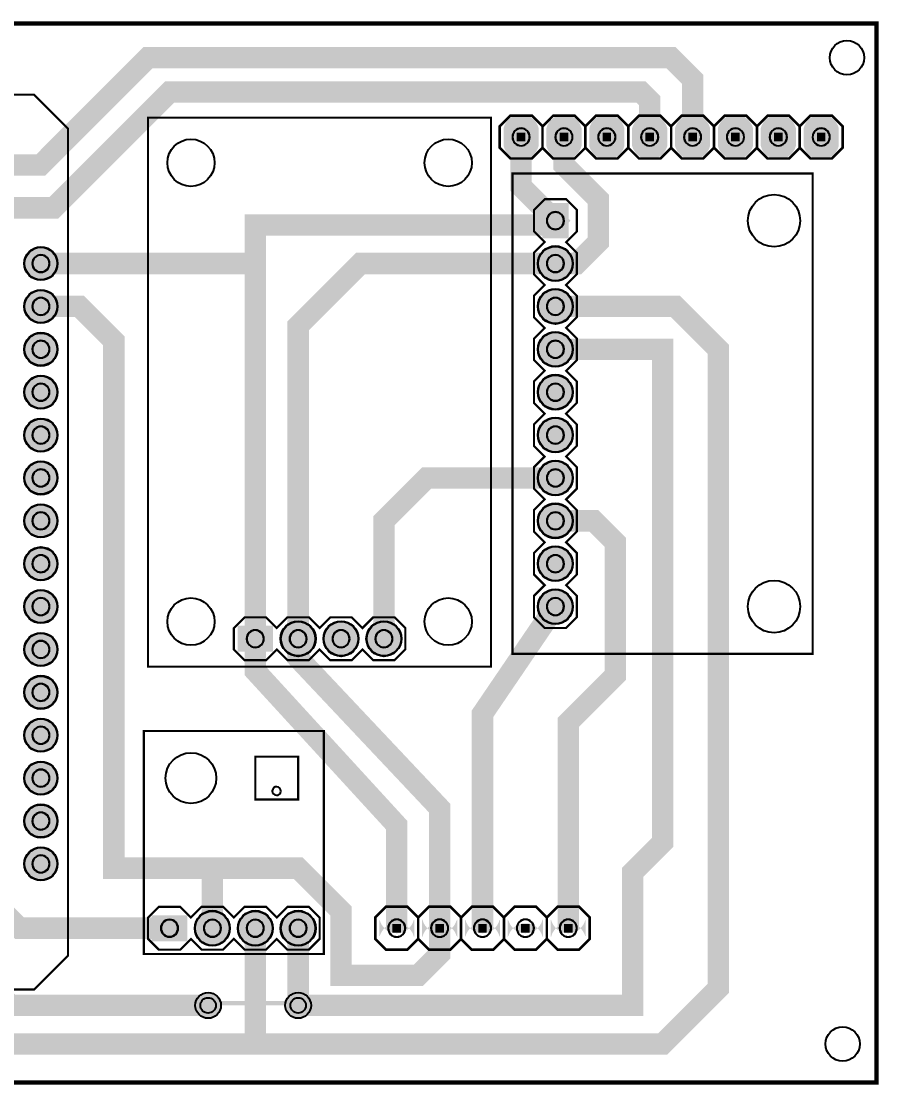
# Model space of a CAD drawing. Extents: x 105 to 3304, y 1285 to 3765.
# Drawn here: x 1304 to 3304, y 1285 to 3765 of the extents above; entities that cross this region are included whole.
import ezdxf

# ---------------------------------------------------------------- set-up
doc = ezdxf.new("R2010")
doc.units = 9
for name, color, linetype, true_color in [('BoardOutline', 7, 'Continuous', 0xff00ff), ('BottomLayer', 7, 'Continuous', 0x0000ff), ('BottomSolderMaskLayer', 7, 'Continuous', 0xaa00ff), ('Document', 7, 'Continuous', 0xffffff), ('Multi-Layer', 7, 'Continuous', 0xc0c0c0), ('TopSilkLayer', 7, 'Continuous', 0xffff00), ('TopSolderMaskLayer', 7, 'Continuous', 0x800080)]:
    doc.layers.add(name, color=color, linetype=linetype, true_color=true_color)

msp = doc.modelspace()

# ---------------------------------------------------------------- hatches: boundary and pattern name
at = {"layer": 'BottomSolderMaskLayer'}
for points in [[(2511, 3474.5, -0.785398), (2429, 3474.5), (2429, 3515.5, -0.785398), (2511, 3515.5)], [(2611, 3474.5, -0.785398), (2529, 3474.5), (2529, 3515.5, -0.785398), (2611, 3515.5)], [(2711, 3474.5, -0.785398), (2629, 3474.5), (2629, 3515.5, -0.785398), (2711, 3515.5)], [(2811, 3474.5, -0.785398), (2729, 3474.5), (2729, 3515.5, -0.785398), (2811, 3515.5)], [(2911, 3474.5, -0.785398), (2829, 3474.5), (2829, 3515.5, -0.785398), (2911, 3515.5)], [(3011, 3474.5, -0.785398), (2929, 3474.5), (2929, 3515.5, -0.785398), (3011, 3515.5)], [(3111, 3474.5, -0.785398), (3029, 3474.5), (3029, 3515.5, -0.785398), (3111, 3515.5)], [(3211, 3474.5, -0.785398), (3129, 3474.5), (3129, 3515.5, -0.785398), (3211, 3515.5)], [(2519.3, 3341), (2580.7, 3341), (2580.7, 3259), (2519.3, 3259)], [(1311, 3200, 1), (1389, 3200, 1)], [(2509, 3200, 1), (2591, 3200, 1)], [(1311, 3100, 1), (1389, 3100, 1)], [(2509, 3100, 1), (2591, 3100, 1)], [(1311, 3000, 1), (1389, 3000, 1)], [(2509, 3000, 1), (2591, 3000, 1)], [(1311, 2900, 1), (1389, 2900, 1)], [(2509, 2900, 1), (2591, 2900, 1)], [(1311, 2800, 1), (1389, 2800, 1)], [(2509, 2800, 1), (2591, 2800, 1)], [(1311, 2700, 1), (1389, 2700, 1)], [(2509, 2700, 1), (2591, 2700, 1)], [(1311, 2600, 1), (1389, 2600, 1)], [(2509, 2600, 1), (2591, 2600, 1)], [(1311, 2500, 1), (1389, 2500, 1)], [(2509, 2500, 1), (2591, 2500, 1)], [(1311, 2400, 1), (1389, 2400, 1)], [(2509, 2400, 1), (2591, 2400, 1)], [(1909, 2325, 1), (1991, 2325, 1)], [(2009, 2325, 1), (2091, 2325, 1)], [(2109, 2325, 1), (2191, 2325, 1)], [(1311, 2300, 1), (1389, 2300, 1)], [(1808.7, 2294.6), (1808.7, 2355.4), (1891.3, 2355.4), (1891.3, 2294.6)], [(1311, 2200, 1), (1389, 2200, 1)], [(1311, 2100, 1), (1389, 2100, 1)], [(1311, 2000, 1), (1389, 2000, 1)], [(1311, 1900, 1), (1389, 1900, 1)], [(1311, 1800, 1), (1389, 1800, 1)], [(1709, 1650, 1), (1791, 1650, 1)], [(1809, 1650, 1), (1891, 1650, 1)], [(1909, 1650, 1), (1991, 1650, 1)], [(1608.7, 1619.6), (1608.7, 1680.4), (1691.3, 1680.4), (1691.3, 1619.6)], [(2221, 1670.5, -0.785398), (2139, 1670.5), (2139, 1629.5, -0.785398), (2221, 1629.5)], [(2321, 1670.5, -0.785398), (2239, 1670.5), (2239, 1629.5, -0.785398), (2321, 1629.5)], [(2421, 1670.5, -0.785398), (2339, 1670.5), (2339, 1629.5, -0.785398), (2421, 1629.5)], [(2521, 1670.5, -0.785398), (2439, 1670.5), (2439, 1629.5, -0.785398), (2521, 1629.5)], [(2621, 1670.5, -0.785398), (2539, 1670.5), (2539, 1629.5, -0.785398), (2621, 1629.5)], [(1710, 1470, 1), (1770, 1470, 1)], [(1920, 1470, 1), (1980, 1470, 1)]]:
    msp.add_hatch(color=256, dxfattribs=at).paths.add_polyline_path(points)
at = {"layer": 'Document'}
for points in [[(2460, 3485), (2480, 3485), (2480, 3505), (2460, 3505)], [(2560, 3485), (2580, 3485), (2580, 3505), (2560, 3505)], [(2660, 3485), (2680, 3485), (2680, 3505), (2660, 3505)], [(2760, 3485), (2780, 3485), (2780, 3505), (2760, 3505)], [(2860, 3485), (2880, 3485), (2880, 3505), (2860, 3505)], [(2960, 3485), (2980, 3485), (2980, 3505), (2960, 3505)], [(3060, 3485), (3080, 3485), (3080, 3505), (3060, 3505)], [(3160, 3485), (3180, 3485), (3180, 3505), (3160, 3505)], [(2190, 1660), (2170, 1660), (2170, 1640), (2190, 1640)], [(2290, 1660), (2270, 1660), (2270, 1640), (2290, 1640)], [(2390, 1660), (2370, 1660), (2370, 1640), (2390, 1640)], [(2490, 1660), (2470, 1660), (2470, 1640), (2490, 1640)], [(2590, 1660), (2570, 1660), (2570, 1640), (2590, 1640)]]:
    msp.add_hatch(color=256, dxfattribs=at).paths.add_polyline_path(points)
at = {"layer": 'Multi-Layer'}
for points in [[(2510, 3475, -0.785398), (2430, 3475), (2430, 3515, -0.785398), (2510, 3515)], [(2610, 3475, -0.785398), (2530, 3475), (2530, 3515, -0.785398), (2610, 3515)], [(2710, 3475, -0.785398), (2630, 3475), (2630, 3515, -0.785398), (2710, 3515)], [(2810, 3475, -0.785398), (2730, 3475), (2730, 3515, -0.785398), (2810, 3515)], [(2910, 3475, -0.785398), (2830, 3475), (2830, 3515, -0.785398), (2910, 3515)], [(3010, 3475, -0.785398), (2930, 3475), (2930, 3515, -0.785398), (3010, 3515)], [(3110, 3475, -0.785398), (3030, 3475), (3030, 3515, -0.785398), (3110, 3515)], [(3210, 3475, -0.785398), (3130, 3475), (3130, 3515, -0.785398), (3210, 3515)], [(2520.3, 3340), (2579.7, 3340), (2579.7, 3260), (2520.3, 3260)], [(1312, 3200, 1), (1388, 3200, 1)], [(2510, 3200, 1), (2590, 3200, 1)], [(1312, 3100, 1), (1388, 3100, 1)], [(2510, 3100, 1), (2590, 3100, 1)], [(1312, 3000, 1), (1388, 3000, 1)], [(2510, 3000, 1), (2590, 3000, 1)], [(1312, 2900, 1), (1388, 2900, 1)], [(2510, 2900, 1), (2590, 2900, 1)], [(1312, 2800, 1), (1388, 2800, 1)], [(2510, 2800, 1), (2590, 2800, 1)], [(1312, 2700, 1), (1388, 2700, 1)], [(2510, 2700, 1), (2590, 2700, 1)], [(1312, 2600, 1), (1388, 2600, 1)], [(2510, 2600, 1), (2590, 2600, 1)], [(1312, 2500, 1), (1388, 2500, 1)], [(2510, 2500, 1), (2590, 2500, 1)], [(1312, 2400, 1), (1388, 2400, 1)], [(2510, 2400, 1), (2590, 2400, 1)], [(1910, 2325, 1), (1990, 2325, 1)], [(2010, 2325, 1), (2090, 2325, 1)], [(2110, 2325, 1), (2190, 2325, 1)], [(1312, 2300, 1), (1388, 2300, 1)], [(1810, 2295.3), (1810, 2354.7), (1890, 2354.7), (1890, 2295.3)], [(1312, 2200, 1), (1388, 2200, 1)], [(1312, 2100, 1), (1388, 2100, 1)], [(1312, 2000, 1), (1388, 2000, 1)], [(1312, 1900, 1), (1388, 1900, 1)], [(1312, 1800, 1), (1388, 1800, 1)], [(1710, 1650, 1), (1790, 1650, 1)], [(1810, 1650, 1), (1890, 1650, 1)], [(1910, 1650, 1), (1990, 1650, 1)], [(1610, 1620.3), (1610, 1679.7), (1690, 1679.7), (1690, 1620.3)], [(2220, 1670, -0.785398), (2140, 1670), (2140, 1630, -0.785398), (2220, 1630)], [(2320, 1670, -0.785398), (2240, 1670), (2240, 1630, -0.785398), (2320, 1630)], [(2420, 1670, -0.785398), (2340, 1670), (2340, 1630, -0.785398), (2420, 1630)], [(2520, 1670, -0.785398), (2440, 1670), (2440, 1630, -0.785398), (2520, 1630)], [(2620, 1670, -0.785398), (2540, 1670), (2540, 1630, -0.785398), (2620, 1630)]]:
    msp.add_hatch(color=256, dxfattribs=at).paths.add_polyline_path(points)
at = {"layer": 'TopSilkLayer'}
msp.add_hatch(color=256, dxfattribs=at).paths.add_polyline_path([(1740, 1480), (1950, 1480), (1950, 1470), (1740, 1470), (1740, 1480)])
at = {"layer": 'TopSolderMaskLayer'}
for points in [[(2511, 3474.5, -0.785398), (2429, 3474.5), (2429, 3515.5, -0.785398), (2511, 3515.5)], [(2611, 3474.5, -0.785398), (2529, 3474.5), (2529, 3515.5, -0.785398), (2611, 3515.5)], [(2711, 3474.5, -0.785398), (2629, 3474.5), (2629, 3515.5, -0.785398), (2711, 3515.5)], [(2811, 3474.5, -0.785398), (2729, 3474.5), (2729, 3515.5, -0.785398), (2811, 3515.5)], [(2911, 3474.5, -0.785398), (2829, 3474.5), (2829, 3515.5, -0.785398), (2911, 3515.5)], [(3011, 3474.5, -0.785398), (2929, 3474.5), (2929, 3515.5, -0.785398), (3011, 3515.5)], [(3111, 3474.5, -0.785398), (3029, 3474.5), (3029, 3515.5, -0.785398), (3111, 3515.5)], [(3211, 3474.5, -0.785398), (3129, 3474.5), (3129, 3515.5, -0.785398), (3211, 3515.5)], [(2519.3, 3341), (2580.7, 3341), (2580.7, 3259), (2519.3, 3259)], [(1311, 3200, 1), (1389, 3200, 1)], [(2509, 3200, 1), (2591, 3200, 1)], [(1311, 3100, 1), (1389, 3100, 1)], [(2509, 3100, 1), (2591, 3100, 1)], [(1311, 3000, 1), (1389, 3000, 1)], [(2509, 3000, 1), (2591, 3000, 1)], [(1311, 2900, 1), (1389, 2900, 1)], [(2509, 2900, 1), (2591, 2900, 1)], [(1311, 2800, 1), (1389, 2800, 1)], [(2509, 2800, 1), (2591, 2800, 1)], [(1311, 2700, 1), (1389, 2700, 1)], [(2509, 2700, 1), (2591, 2700, 1)], [(1311, 2600, 1), (1389, 2600, 1)], [(2509, 2600, 1), (2591, 2600, 1)], [(1311, 2500, 1), (1389, 2500, 1)], [(2509, 2500, 1), (2591, 2500, 1)], [(1311, 2400, 1), (1389, 2400, 1)], [(2509, 2400, 1), (2591, 2400, 1)], [(1909, 2325, 1), (1991, 2325, 1)], [(2009, 2325, 1), (2091, 2325, 1)], [(2109, 2325, 1), (2191, 2325, 1)], [(1311, 2300, 1), (1389, 2300, 1)], [(1808.7, 2294.6), (1808.7, 2355.4), (1891.3, 2355.4), (1891.3, 2294.6)], [(1311, 2200, 1), (1389, 2200, 1)], [(1311, 2100, 1), (1389, 2100, 1)], [(1311, 2000, 1), (1389, 2000, 1)], [(1311, 1900, 1), (1389, 1900, 1)], [(1311, 1800, 1), (1389, 1800, 1)], [(1709, 1650, 1), (1791, 1650, 1)], [(1809, 1650, 1), (1891, 1650, 1)], [(1909, 1650, 1), (1991, 1650, 1)], [(1608.7, 1619.6), (1608.7, 1680.4), (1691.3, 1680.4), (1691.3, 1619.6)], [(2221, 1670.5, -0.785398), (2139, 1670.5), (2139, 1629.5, -0.785398), (2221, 1629.5)], [(2321, 1670.5, -0.785398), (2239, 1670.5), (2239, 1629.5, -0.785398), (2321, 1629.5)], [(2421, 1670.5, -0.785398), (2339, 1670.5), (2339, 1629.5, -0.785398), (2421, 1629.5)], [(2521, 1670.5, -0.785398), (2439, 1670.5), (2439, 1629.5, -0.785398), (2521, 1629.5)], [(2621, 1670.5, -0.785398), (2539, 1670.5), (2539, 1629.5, -0.785398), (2621, 1629.5)], [(1710, 1470, 1), (1770, 1470, 1)], [(1920, 1470, 1), (1980, 1470, 1)]]:
    msp.add_hatch(color=256, dxfattribs=at).paths.add_polyline_path(points)

# ---------------------------------------------------------------- linework, layer by layer
at = {"layer": 'BoardOutline', "const_width": 10}
msp.add_lwpolyline([(110, 1340), (110, 1290), (3299.2, 1290), (3299.2, 3760), (110, 3760), (110, 1290), (110, 1290)], dxfattribs=at)
at = {"layer": 'BottomLayer'}
for points, const_width in [([(350, 2600), (285, 2600), (180, 2705), (180, 3330), (280, 3430), (1350, 3430), (1600, 3680), (2820, 3680), (2870, 3630), (2870, 3495)], 50), ([(350, 2700), (300, 2700), (260, 2740), (260, 3260), (330, 3330), (1380, 3330), (1650, 3600), (2750, 3600), (2770, 3580), (2770, 3495)], 50), ([(2570, 3495), (2570, 3430), (2650, 3350), (2650, 3250), (2600, 3200), (2095, 3200), (1950, 3055), (1950, 2280), (2280, 1930), (2280, 1590), (2230, 1540), (2050, 1540), (2050, 1690), (1950, 1790), (1750, 1790), (1750, 1650)], 50), ([(2470, 3495), (2470, 3380), (2550, 3300), (2540, 3290), (1850, 3290), (1850, 3100)], 50), ([(1650, 1650), (1300, 1650), (1120, 1830), (1120, 3200), (350, 3200)], 50), ([(2180, 1650), (2180, 1890), (1850, 2250), (1850, 2325), (1850, 3200), (1750, 3200), (1350, 3200)], 50), ([(1350, 3100), (1440, 3100), (1520, 3020), (1520, 1790), (1750, 1790), (1750, 1715)], 50), ([(1850, 1650), (1850, 1380), (2800, 1380), (2930, 1510), (2930, 3000), (2830, 3100), (2550, 3100)], 50), ([(2550, 3000), (2800, 3000), (2800, 1850), (2730, 1780), (2730, 1470), (1950, 1470)], 50), ([(2550, 2700), (2250, 2700), (2150, 2600), (2150, 2325)], 50), ([(2550, 2600), (2640, 2600), (2690, 2550), (2690, 2240), (2580, 2130), (2580, 1650)], 50), ([(2550, 2400), (2380, 2150), (2380, 1650)], 50), ([(350, 2200), (870, 2200), (870, 1810), (940, 1810), (1280, 1470), (1740, 1470)], 50), ([(350, 1900), (550, 1900), (1070, 1380), (1850, 1380), (1850, 1484.6)], 50), ([(1750, 1650), (1750, 1700)], 24), ([(1950, 1470), (1950, 1650)], 50)]:
    msp.add_lwpolyline(points, dxfattribs=dict(at, const_width=const_width))
at = {"layer": 'BottomSolderMaskLayer'}
for points in [[(2449.7, 3495.1), (2449.7, 3494.9)], [(2490.3, 3495.1), (2490.3, 3494.9)], [(2549.7, 3495.1), (2549.7, 3494.9)], [(2590.3, 3495.1), (2590.3, 3494.9)], [(2649.7, 3495.1), (2649.7, 3494.9)], [(2690.3, 3495.1), (2690.3, 3494.9)], [(2749.7, 3495.1), (2749.7, 3494.9)], [(2790.3, 3495.1), (2790.3, 3494.9)], [(2849.7, 3495.1), (2849.7, 3494.9)], [(2890.3, 3495.1), (2890.3, 3494.9)], [(2949.7, 3495.1), (2949.7, 3494.9)], [(2990.3, 3495.1), (2990.3, 3494.9)], [(3049.7, 3495.1), (3049.7, 3494.9)], [(3090.3, 3495.1), (3090.3, 3494.9)], [(3149.7, 3495.1), (3149.7, 3494.9)], [(3190.3, 3495.1), (3190.3, 3494.9)], [(2529.6, 3300), (2529.6, 3300)], [(2570.3, 3300), (2570.3, 3300)], [(1329.8, 3200), (1329.8, 3200)], [(1370.2, 3200), (1370.2, 3200)], [(2550, 3220.2), (2550, 3220.2)], [(2550, 3179.8), (2550, 3179.8)], [(2550, 3120.2), (2550, 3120.2)], [(1329.8, 3100), (1329.8, 3100)], [(1370.2, 3100), (1370.2, 3100)], [(2550, 3079.8), (2550, 3079.8)], [(2550, 3020.2), (2550, 3020.2)], [(1329.8, 3000), (1329.8, 3000)], [(1370.2, 3000), (1370.2, 3000)], [(2550, 2979.8), (2550, 2979.8)], [(2550, 2920.2), (2550, 2920.2)], [(1329.8, 2900), (1329.8, 2900)], [(1370.2, 2900), (1370.2, 2900)], [(2550, 2879.8), (2550, 2879.8)], [(2550, 2820.2), (2550, 2820.2)], [(1329.8, 2800), (1329.8, 2800)], [(1370.2, 2800), (1370.2, 2800)], [(2550, 2779.8), (2550, 2779.8)], [(2550, 2720.2), (2550, 2720.2)], [(1329.8, 2700), (1329.8, 2700)], [(1370.2, 2700), (1370.2, 2700)], [(2550, 2679.8), (2550, 2679.8)], [(2550, 2620.2), (2550, 2620.2)], [(1329.8, 2600), (1329.8, 2600)], [(1370.2, 2600), (1370.2, 2600)], [(2550, 2579.8), (2550, 2579.8)], [(2550, 2520.2), (2550, 2520.2)], [(1329.8, 2500), (1329.8, 2500)], [(1370.2, 2500), (1370.2, 2500)], [(2550, 2479.8), (2550, 2479.8)], [(2550, 2420.2), (2550, 2420.2)], [(1329.8, 2400), (1329.8, 2400)], [(1370.2, 2400), (1370.2, 2400)], [(2550, 2379.8), (2550, 2379.8)], [(1850, 2345.3), (1850, 2345.3)], [(1929.8, 2325), (1929.8, 2325)], [(1970.2, 2325), (1970.2, 2325)], [(2029.8, 2325), (2029.8, 2325)], [(2070.2, 2325), (2070.2, 2325)], [(2129.8, 2325), (2129.8, 2325)], [(2170.2, 2325), (2170.2, 2325)], [(1329.8, 2300), (1329.8, 2300)], [(1370.2, 2300), (1370.2, 2300)], [(1850, 2304.7), (1850, 2304.7)], [(1329.8, 2200), (1329.8, 2200)], [(1370.2, 2200), (1370.2, 2200)], [(1329.8, 2100), (1329.8, 2100)], [(1370.2, 2100), (1370.2, 2100)], [(1329.8, 2000), (1329.8, 2000)], [(1370.2, 2000), (1370.2, 2000)], [(1329.8, 1900), (1329.8, 1900)], [(1370.2, 1900), (1370.2, 1900)], [(1329.8, 1800), (1329.8, 1800)], [(1370.2, 1800), (1370.2, 1800)], [(1650, 1670.3), (1650, 1670.3)], [(1729.8, 1650), (1729.8, 1650)], [(1770.2, 1650), (1770.2, 1650)], [(1829.8, 1650), (1829.8, 1650)], [(1870.2, 1650), (1870.2, 1650)], [(1929.8, 1650), (1929.8, 1650)], [(1970.2, 1650), (1970.2, 1650)], [(2159.7, 1649.9), (2159.7, 1650.1)], [(2200.3, 1649.9), (2200.3, 1650.1)], [(2259.7, 1649.9), (2259.7, 1650.1)], [(2300.3, 1649.9), (2300.3, 1650.1)], [(2359.7, 1649.9), (2359.7, 1650.1)], [(2400.3, 1649.9), (2400.3, 1650.1)], [(2459.7, 1649.9), (2459.7, 1650.1)], [(2500.3, 1649.9), (2500.3, 1650.1)], [(2559.7, 1649.9), (2559.7, 1650.1)], [(2600.3, 1649.9), (2600.3, 1650.1)], [(1650, 1629.7), (1650, 1629.7)]]:
    msp.add_lwpolyline(points, close=True, dxfattribs=at)
for centre, radius in [((1350, 3200), 39), ((2550, 3200), 41), ((1350, 3100), 39), ((2550, 3100), 41), ((1350, 3000), 39), ((2550, 3000), 41), ((1350, 2900), 39), ((2550, 2900), 41), ((1350, 2800), 39), ((2550, 2800), 41), ((1350, 2700), 39), ((2550, 2700), 41), ((1350, 2600), 39), ((2550, 2600), 41), ((1350, 2500), 39), ((2550, 2500), 41), ((1350, 2400), 39), ((2550, 2400), 41), ((1950, 2325), 41), ((2050, 2325), 41), ((2150, 2325), 41), ((1350, 2300), 39), ((1350, 2200), 39), ((1350, 2100), 39), ((1350, 2000), 39), ((1350, 1900), 39), ((1350, 1800), 39), ((1750, 1650), 41), ((1850, 1650), 41), ((1950, 1650), 41), ((1740, 1470), 30), ((1740, 1470), 18), ((1950, 1470), 30), ((1950, 1470), 18)]:
    msp.add_circle(centre, radius, dxfattribs=at)
for centre, radius, start, end in [((2470, 3495.1), 20.3, 360, 180), ((2570, 3495.1), 20.3, 360, 180), ((2670, 3495.1), 20.3, 360, 180), ((2770, 3495.1), 20.3, 360, 180), ((2870, 3495.1), 20.3, 360, 180), ((2970, 3495.1), 20.3, 360, 180), ((3070, 3495.1), 20.3, 360, 180), ((3170, 3495.1), 20.3, 360, 180), ((2470, 3494.9), 20.3, 180, 360), ((2570, 3494.9), 20.3, 180, 360), ((2670, 3494.9), 20.3, 180, 360), ((2770, 3494.9), 20.3, 180, 360), ((2870, 3494.9), 20.3, 180, 360), ((2970, 3494.9), 20.3, 180, 360), ((3070, 3494.9), 20.3, 180, 360), ((3170, 3494.9), 20.3, 180, 360), ((2550, 3300), 20.3, 0, 180), ((2550, 3300), 20.3, 180, 0), ((1350, 3200), 20.2, 360, 540), ((1350, 3200), 20.2, 540, 360), ((2550, 3200), 20.2, 90, 270), ((2550, 3200), 20.2, 270, 90), ((1350, 3100), 20.2, 360, 540), ((2550, 3100), 20.2, 90, 270), ((2550, 3100), 20.2, 270, 90), ((1350, 3100), 20.2, 540, 360), ((1350, 3000), 20.2, 360, 540), ((2550, 3000), 20.2, 90, 270), ((2550, 3000), 20.2, 270, 90), ((1350, 3000), 20.2, 540, 360), ((1350, 2900), 20.2, 360, 540), ((2550, 2900), 20.2, 90, 270), ((2550, 2900), 20.2, 270, 90), ((1350, 2900), 20.2, 540, 360), ((1350, 2800), 20.2, 360, 540), ((2550, 2800), 20.2, 90, 270), ((2550, 2800), 20.2, 270, 90), ((1350, 2800), 20.2, 540, 360), ((1350, 2700), 20.2, 360, 540), ((2550, 2700), 20.2, 90, 270), ((2550, 2700), 20.2, 270, 90), ((1350, 2700), 20.2, 540, 360), ((1350, 2600), 20.2, 360, 540), ((2550, 2600), 20.2, 90, 270), ((2550, 2600), 20.2, 270, 90), ((1350, 2600), 20.2, 540, 360), ((1350, 2500), 20.2, 360, 540), ((2550, 2500), 20.2, 90, 270), ((2550, 2500), 20.2, 270, 90), ((1350, 2500), 20.2, 540, 360), ((1350, 2400), 20.2, 360, 540), ((2550, 2400), 20.2, 90, 270), ((2550, 2400), 20.2, 270, 90), ((1350, 2400), 20.2, 540, 360), ((1850, 2325), 20.3, 90, 270), ((1850, 2325), 20.3, 270, 90), ((1950, 2325), 20.2, 360, 180), ((2050, 2325), 20.2, 360, 180), ((2150, 2325), 20.2, 360, 180), ((1350, 2300), 20.2, 360, 540), ((1950, 2325), 20.2, 180, 360), ((2050, 2325), 20.2, 180, 360), ((2150, 2325), 20.2, 180, 360), ((1350, 2300), 20.2, 540, 360), ((1350, 2200), 20.2, 360, 540), ((1350, 2200), 20.2, 540, 360), ((1350, 2100), 20.2, 360, 540), ((1350, 2100), 20.2, 540, 360), ((1350, 2000), 20.2, 360, 540), ((1350, 2000), 20.2, 540, 360), ((1350, 1900), 20.2, 360, 540), ((1350, 1900), 20.2, 540, 360), ((1350, 1800), 20.2, 360, 540), ((1350, 1800), 20.2, 540, 360), ((1650, 1650), 20.3, 90, 270), ((1650, 1650), 20.3, 270, 90), ((1750, 1650), 20.2, 360, 180), ((1850, 1650), 20.2, 360, 180), ((1950, 1650), 20.2, 360, 180), ((2180, 1650.1), 20.3, 360, 540), ((2280, 1650.1), 20.3, 360, 540), ((2380, 1650.1), 20.3, 360, 540), ((2480, 1650.1), 20.3, 360, 540), ((2580, 1650.1), 20.3, 360, 540), ((1750, 1650), 20.2, 180, 360), ((1850, 1650), 20.2, 180, 360), ((1950, 1650), 20.2, 180, 360), ((2180, 1649.9), 20.3, 540, 360), ((2280, 1649.9), 20.3, 540, 360), ((2380, 1649.9), 20.3, 540, 360), ((2480, 1649.9), 20.3, 540, 360), ((2580, 1649.9), 20.3, 540, 360)]:
    msp.add_arc(centre, radius, start, end, dxfattribs=at)
at = {"layer": 'Multi-Layer'}
for points in [[(2450, 3495.1), (2450, 3494.9)], [(2490, 3495.1), (2490, 3494.9)], [(2550, 3495.1), (2550, 3494.9)], [(2590, 3495.1), (2590, 3494.9)], [(2650, 3495.1), (2650, 3494.9)], [(2690, 3495.1), (2690, 3494.9)], [(2750, 3495.1), (2750, 3494.9)], [(2790, 3495.1), (2790, 3494.9)], [(2850, 3495.1), (2850, 3494.9)], [(2890, 3495.1), (2890, 3494.9)], [(2950, 3495.1), (2950, 3494.9)], [(2990, 3495.1), (2990, 3494.9)], [(3050, 3495.1), (3050, 3494.9)], [(3090, 3495.1), (3090, 3494.9)], [(3150, 3495.1), (3150, 3494.9)], [(3190, 3495.1), (3190, 3494.9)], [(2530.3, 3300), (2530.3, 3300)], [(2569.7, 3300), (2569.7, 3300)], [(1330.3, 3200), (1330.3, 3200)], [(1369.7, 3200), (1369.7, 3200)], [(2550, 3219.7), (2550, 3219.7)], [(2550, 3180.3), (2550, 3180.3)], [(2550, 3119.7), (2550, 3119.7)], [(1330.3, 3100), (1330.3, 3100)], [(1369.7, 3100), (1369.7, 3100)], [(2550, 3080.3), (2550, 3080.3)], [(2550, 3019.7), (2550, 3019.7)], [(1330.3, 3000), (1330.3, 3000)], [(1369.7, 3000), (1369.7, 3000)], [(2550, 2980.3), (2550, 2980.3)], [(2550, 2919.7), (2550, 2919.7)], [(1330.3, 2900), (1330.3, 2900)], [(1369.7, 2900), (1369.7, 2900)], [(2550, 2880.3), (2550, 2880.3)], [(2550, 2819.7), (2550, 2819.7)], [(1330.3, 2800), (1330.3, 2800)], [(1369.7, 2800), (1369.7, 2800)], [(2550, 2780.3), (2550, 2780.3)], [(2550, 2719.7), (2550, 2719.7)], [(1330.3, 2700), (1330.3, 2700)], [(1369.7, 2700), (1369.7, 2700)], [(2550, 2680.3), (2550, 2680.3)], [(2550, 2619.7), (2550, 2619.7)], [(1330.3, 2600), (1330.3, 2600)], [(1369.7, 2600), (1369.7, 2600)], [(2550, 2580.3), (2550, 2580.3)], [(2550, 2519.7), (2550, 2519.7)], [(1330.3, 2500), (1330.3, 2500)], [(1369.7, 2500), (1369.7, 2500)], [(2550, 2480.3), (2550, 2480.3)], [(2550, 2419.7), (2550, 2419.7)], [(1330.3, 2400), (1330.3, 2400)], [(1369.7, 2400), (1369.7, 2400)], [(2550, 2380.3), (2550, 2380.3)], [(1850, 2344.7), (1850, 2344.7)], [(1930.3, 2325), (1930.3, 2325)], [(1969.7, 2325), (1969.7, 2325)], [(2030.3, 2325), (2030.3, 2325)], [(2069.7, 2325), (2069.7, 2325)], [(2130.3, 2325), (2130.3, 2325)], [(2169.7, 2325), (2169.7, 2325)], [(1330.3, 2300), (1330.3, 2300)], [(1369.7, 2300), (1369.7, 2300)], [(1850, 2305.3), (1850, 2305.3)], [(1330.3, 2200), (1330.3, 2200)], [(1369.7, 2200), (1369.7, 2200)], [(1330.3, 2100), (1330.3, 2100)], [(1369.7, 2100), (1369.7, 2100)], [(1330.3, 2000), (1330.3, 2000)], [(1369.7, 2000), (1369.7, 2000)], [(1330.3, 1900), (1330.3, 1900)], [(1369.7, 1900), (1369.7, 1900)], [(1330.3, 1800), (1330.3, 1800)], [(1369.7, 1800), (1369.7, 1800)], [(1650, 1669.7), (1650, 1669.7)], [(1730.3, 1650), (1730.3, 1650)], [(1769.7, 1650), (1769.7, 1650)], [(1830.3, 1650), (1830.3, 1650)], [(1869.7, 1650), (1869.7, 1650)], [(1930.3, 1650), (1930.3, 1650)], [(1969.7, 1650), (1969.7, 1650)], [(2160, 1649.9), (2160, 1650.1)], [(2200, 1649.9), (2200, 1650.1)], [(2260, 1649.9), (2260, 1650.1)], [(2300, 1649.9), (2300, 1650.1)], [(2360, 1649.9), (2360, 1650.1)], [(2400, 1649.9), (2400, 1650.1)], [(2460, 1649.9), (2460, 1650.1)], [(2500, 1649.9), (2500, 1650.1)], [(2560, 1649.9), (2560, 1650.1)], [(2600, 1649.9), (2600, 1650.1)], [(1650, 1630.3), (1650, 1630.3)]]:
    msp.add_lwpolyline(points, close=True, dxfattribs=at)
for centre, radius in [((3230, 3680), 40), ((1700, 3435), 55.1), ((2300, 3435), 55.1), ((3060, 3300), 61), ((1350, 3200), 38), ((2550, 3200), 40), ((1350, 3100), 38), ((2550, 3100), 40), ((1350, 3000), 38), ((2550, 3000), 40), ((1350, 2900), 38), ((2550, 2900), 40), ((1350, 2800), 38), ((2550, 2800), 40), ((1350, 2700), 38), ((2550, 2700), 40), ((1350, 2600), 38), ((2550, 2600), 40), ((1350, 2500), 38), ((2550, 2500), 40), ((3060, 2400), 61), ((1350, 2400), 38), ((2550, 2400), 40), ((1700, 2365), 55.1), ((2300, 2365), 55.1), ((1950, 2325), 40), ((2050, 2325), 40), ((2150, 2325), 40), ((1350, 2300), 38), ((1350, 2200), 38), ((1350, 2100), 38), ((1700, 2000), 59.1), ((1350, 2000), 38), ((1350, 1900), 38), ((1350, 1800), 38), ((1750, 1650), 40), ((1850, 1650), 40), ((1950, 1650), 40), ((1740, 1470), 30), ((1740, 1470), 18), ((1950, 1470), 30), ((1950, 1470), 18), ((3220, 1380), 40)]:
    msp.add_circle(centre, radius, dxfattribs=at)
for centre, radius, start, end in [((2470, 3495.1), 20, 360, 180), ((2570, 3495.1), 20, 360, 180), ((2670, 3495.1), 20, 360, 180), ((2770, 3495.1), 20, 360, 180), ((2870, 3495.1), 20, 360, 180), ((2970, 3495.1), 20, 360, 180), ((3070, 3495.1), 20, 360, 180), ((3170, 3495.1), 20, 360, 180), ((2470, 3494.9), 20, 180, 360), ((2570, 3494.9), 20, 180, 360), ((2670, 3494.9), 20, 180, 360), ((2770, 3494.9), 20, 180, 360), ((2870, 3494.9), 20, 180, 360), ((2970, 3494.9), 20, 180, 360), ((3070, 3494.9), 20, 180, 360), ((3170, 3494.9), 20, 180, 360), ((2550, 3300), 19.7, 0, 180), ((2550, 3300), 19.7, 180, 0), ((1350, 3200), 19.7, 360, 540), ((1350, 3200), 19.7, 540, 360), ((2550, 3200), 19.7, 90, 270), ((2550, 3200), 19.7, 270, 90), ((1350, 3100), 19.7, 360, 540), ((2550, 3100), 19.7, 90, 270), ((2550, 3100), 19.7, 270, 90), ((1350, 3100), 19.7, 540, 360), ((1350, 3000), 19.7, 360, 540), ((2550, 3000), 19.7, 90, 270), ((2550, 3000), 19.7, 270, 90), ((1350, 3000), 19.7, 540, 360), ((1350, 2900), 19.7, 360, 540), ((2550, 2900), 19.7, 90, 270), ((2550, 2900), 19.7, 270, 90), ((1350, 2900), 19.7, 540, 360), ((1350, 2800), 19.7, 360, 540), ((2550, 2800), 19.7, 90, 270), ((2550, 2800), 19.7, 270, 90), ((1350, 2800), 19.7, 540, 360), ((1350, 2700), 19.7, 360, 540), ((2550, 2700), 19.7, 90, 270), ((2550, 2700), 19.7, 270, 90), ((1350, 2700), 19.7, 540, 360), ((1350, 2600), 19.7, 360, 540), ((2550, 2600), 19.7, 90, 270), ((2550, 2600), 19.7, 270, 90), ((1350, 2600), 19.7, 540, 360), ((1350, 2500), 19.7, 360, 540), ((2550, 2500), 19.7, 90, 270), ((2550, 2500), 19.7, 270, 90), ((1350, 2500), 19.7, 540, 360), ((1350, 2400), 19.7, 360, 540), ((2550, 2400), 19.7, 90, 270), ((2550, 2400), 19.7, 270, 90), ((1350, 2400), 19.7, 540, 360), ((1850, 2325), 19.7, 90, 270), ((1850, 2325), 19.7, 270, 90), ((1950, 2325), 19.7, 360, 180), ((2050, 2325), 19.7, 360, 180), ((2150, 2325), 19.7, 360, 180), ((1350, 2300), 19.7, 360, 540), ((1950, 2325), 19.7, 180, 360), ((2050, 2325), 19.7, 180, 360), ((2150, 2325), 19.7, 180, 360), ((1350, 2300), 19.7, 540, 360), ((1350, 2200), 19.7, 360, 540), ((1350, 2200), 19.7, 540, 360), ((1350, 2100), 19.7, 360, 540), ((1350, 2100), 19.7, 540, 360), ((1350, 2000), 19.7, 360, 540), ((1350, 2000), 19.7, 540, 360), ((1350, 1900), 19.7, 360, 540), ((1350, 1900), 19.7, 540, 360), ((1350, 1800), 19.7, 360, 540), ((1350, 1800), 19.7, 540, 360), ((1650, 1650), 19.7, 90, 270), ((1650, 1650), 19.7, 270, 90), ((1750, 1650), 19.7, 360, 180), ((1850, 1650), 19.7, 360, 180), ((1950, 1650), 19.7, 360, 180), ((2180, 1650.1), 20, 360, 540), ((2280, 1650.1), 20, 360, 540), ((2380, 1650.1), 20, 360, 540), ((2480, 1650.1), 20, 360, 540), ((2580, 1650.1), 20, 360, 540), ((1750, 1650), 19.7, 180, 360), ((1850, 1650), 19.7, 180, 360), ((1950, 1650), 19.7, 180, 360), ((2180, 1649.9), 20, 540, 360), ((2280, 1649.9), 20, 540, 360), ((2380, 1649.9), 20, 540, 360), ((2480, 1649.9), 20, 540, 360), ((2580, 1649.9), 20, 540, 360)]:
    msp.add_arc(centre, radius, start, end, dxfattribs=at)
at = {"layer": 'TopSilkLayer', "const_width": 5}
for points in [[(1413, 3514.9), (1334.2, 3593.7), (1019.3, 3593.7), (1019.3, 3682.3), (1039, 3702), (694.5, 3702), (714.2, 3682.3), (714.2, 3593.7), (350, 3593.7), (271.3, 3514.9), (271.3, 1585.8), (350, 1507.1), (1334.2, 1507.1), (1413, 1585.8), (1413, 3514.9)], [(1600, 2260), (1600, 3540), (2400, 3540), (2400, 2260), (1600, 2260)], [(2450, 2290), (2450, 3410), (3150, 3410), (3150, 2290), (2450, 2290)], [(2600, 2775), (2575, 2750), (2600, 2725), (2600, 2675), (2575, 2650), (2600, 2625), (2600, 2575), (2575, 2550), (2600, 2525), (2600, 2475), (2575, 2450), (2600, 2425), (2600, 2375), (2575, 2350), (2525, 2350), (2500, 2375), (2500, 2425), (2525, 2450), (2500, 2475), (2500, 2525), (2525, 2550), (2500, 2575), (2500, 2625), (2525, 2650), (2500, 2675), (2500, 2725), (2525, 2750), (2500, 2775), (2500, 2825), (2525, 2850), (2500, 2875), (2500, 2925), (2525, 2950), (2500, 2975), (2500, 3025), (2525, 3050), (2500, 3075), (2500, 3125), (2525, 3150), (2500, 3175), (2500, 3225), (2525, 3250), (2500, 3275), (2500, 3325), (2525, 3350), (2575, 3350), (2600, 3325), (2600, 3275), (2575, 3250), (2600, 3225), (2600, 3175), (2575, 3150), (2600, 3125), (2600, 3075), (2575, 3050), (2600, 3025), (2600, 2975), (2575, 2950), (2600, 2925), (2600, 2875), (2575, 2850), (2600, 2825), (2600, 2775)], [(2075, 2275), (2025, 2275), (2000, 2300), (1975, 2275), (1925, 2275), (1900, 2300), (1875, 2275), (1825, 2275), (1800, 2300), (1800, 2350), (1825, 2375), (1875, 2375), (1900, 2350), (1925, 2375), (1975, 2375), (2000, 2350), (2025, 2375), (2075, 2375), (2100, 2350), (2125, 2375), (2175, 2375), (2200, 2350), (2200, 2300), (2175, 2275), (2125, 2275), (2100, 2300), (2075, 2275)], [(1590, 1590), (1590, 2110), (2010, 2110), (2010, 1590), (1590, 1590)], [(1850, 1950), (1850, 2050), (1950, 2050), (1950, 1950), (1850, 1950)], [(1900, 1625), (1875, 1600), (1825, 1600), (1800, 1625), (1775, 1600), (1725, 1600), (1700, 1625), (1675, 1600), (1625, 1600), (1600, 1625), (1600, 1675), (1625, 1700), (1675, 1700), (1700, 1675), (1725, 1700), (1775, 1700), (1800, 1675), (1825, 1700), (1875, 1700), (1900, 1675), (1925, 1700), (1975, 1700), (2000, 1675), (2000, 1625), (1975, 1600), (1925, 1600), (1900, 1625)]]:
    msp.add_lwpolyline(points, close=True, dxfattribs=at)
at = {"layer": 'TopSilkLayer', "const_width": 6}
for points in [[(3020, 3470), (2995, 3445), (2945, 3445), (2920, 3470), (2895, 3445), (2845, 3445), (2820, 3470), (2795, 3445), (2745, 3445), (2720, 3470), (2695, 3445), (2645, 3445), (2620, 3470), (2595, 3445), (2545, 3445), (2520, 3470), (2495, 3445), (2445, 3445), (2420, 3470), (2420, 3520), (2445, 3545), (2495, 3545), (2520, 3520), (2545, 3545), (2595, 3545), (2620, 3520), (2645, 3545), (2695, 3545), (2720, 3520), (2745, 3545), (2795, 3545), (2820, 3520), (2845, 3545), (2895, 3545), (2920, 3520), (2945, 3545), (2995, 3545), (3020, 3520), (3045, 3545), (3095, 3545), (3120, 3520), (3120, 3470), (3095, 3445), (3045, 3445), (3020, 3470), (3020, 3520)], [(3120, 3520), (3145, 3545), (3195, 3545), (3220, 3520), (3220, 3470), (3195, 3445), (3145, 3445), (3120, 3470)], [(2520, 3520), (2520, 3470)], [(2620, 3520), (2620, 3470)], [(2720, 3520), (2720, 3470)], [(2820, 3520), (2820, 3470)], [(2920, 3520), (2920, 3470)], [(2230, 1625), (2205, 1600), (2155, 1600), (2130, 1625), (2130, 1675), (2155, 1700), (2205, 1700), (2230, 1675)], [(2330, 1675), (2355, 1700), (2405, 1700), (2430, 1675), (2455, 1700), (2505, 1700), (2530, 1675), (2555, 1700), (2605, 1700), (2630, 1675), (2630, 1625), (2605, 1600), (2555, 1600), (2530, 1625), (2505, 1600), (2455, 1600), (2430, 1625), (2405, 1600), (2355, 1600), (2330, 1625), (2305, 1600), (2255, 1600), (2230, 1625), (2230, 1675), (2255, 1700), (2305, 1700), (2330, 1675), (2330, 1625)], [(2430, 1625), (2430, 1675)], [(2530, 1625), (2530, 1675)]]:
    msp.add_lwpolyline(points, dxfattribs=at)
at = {"layer": 'TopSilkLayer'}
for centre, radius, start, end in [((2000.2, 3050), 385, 90, 90), ((1899.7, 1970), 10, 88.0284, 86.7665)]:
    msp.add_arc(centre, radius, start, end, dxfattribs=at)
at = {"layer": 'TopSolderMaskLayer'}
for points in [[(2449.7, 3495.1), (2449.7, 3494.9)], [(2490.3, 3495.1), (2490.3, 3494.9)], [(2549.7, 3495.1), (2549.7, 3494.9)], [(2590.3, 3495.1), (2590.3, 3494.9)], [(2649.7, 3495.1), (2649.7, 3494.9)], [(2690.3, 3495.1), (2690.3, 3494.9)], [(2749.7, 3495.1), (2749.7, 3494.9)], [(2790.3, 3495.1), (2790.3, 3494.9)], [(2849.7, 3495.1), (2849.7, 3494.9)], [(2890.3, 3495.1), (2890.3, 3494.9)], [(2949.7, 3495.1), (2949.7, 3494.9)], [(2990.3, 3495.1), (2990.3, 3494.9)], [(3049.7, 3495.1), (3049.7, 3494.9)], [(3090.3, 3495.1), (3090.3, 3494.9)], [(3149.7, 3495.1), (3149.7, 3494.9)], [(3190.3, 3495.1), (3190.3, 3494.9)], [(2529.6, 3300), (2529.6, 3300)], [(2570.3, 3300), (2570.3, 3300)], [(1329.8, 3200), (1329.8, 3200)], [(1370.2, 3200), (1370.2, 3200)], [(2550, 3220.2), (2550, 3220.2)], [(2550, 3179.8), (2550, 3179.8)], [(2550, 3120.2), (2550, 3120.2)], [(1329.8, 3100), (1329.8, 3100)], [(1370.2, 3100), (1370.2, 3100)], [(2550, 3079.8), (2550, 3079.8)], [(2550, 3020.2), (2550, 3020.2)], [(1329.8, 3000), (1329.8, 3000)], [(1370.2, 3000), (1370.2, 3000)], [(2550, 2979.8), (2550, 2979.8)], [(2550, 2920.2), (2550, 2920.2)], [(1329.8, 2900), (1329.8, 2900)], [(1370.2, 2900), (1370.2, 2900)], [(2550, 2879.8), (2550, 2879.8)], [(2550, 2820.2), (2550, 2820.2)], [(1329.8, 2800), (1329.8, 2800)], [(1370.2, 2800), (1370.2, 2800)], [(2550, 2779.8), (2550, 2779.8)], [(2550, 2720.2), (2550, 2720.2)], [(1329.8, 2700), (1329.8, 2700)], [(1370.2, 2700), (1370.2, 2700)], [(2550, 2679.8), (2550, 2679.8)], [(2550, 2620.2), (2550, 2620.2)], [(1329.8, 2600), (1329.8, 2600)], [(1370.2, 2600), (1370.2, 2600)], [(2550, 2579.8), (2550, 2579.8)], [(2550, 2520.2), (2550, 2520.2)], [(1329.8, 2500), (1329.8, 2500)], [(1370.2, 2500), (1370.2, 2500)], [(2550, 2479.8), (2550, 2479.8)], [(2550, 2420.2), (2550, 2420.2)], [(1329.8, 2400), (1329.8, 2400)], [(1370.2, 2400), (1370.2, 2400)], [(2550, 2379.8), (2550, 2379.8)], [(1850, 2345.3), (1850, 2345.3)], [(1929.8, 2325), (1929.8, 2325)], [(1970.2, 2325), (1970.2, 2325)], [(2029.8, 2325), (2029.8, 2325)], [(2070.2, 2325), (2070.2, 2325)], [(2129.8, 2325), (2129.8, 2325)], [(2170.2, 2325), (2170.2, 2325)], [(1329.8, 2300), (1329.8, 2300)], [(1370.2, 2300), (1370.2, 2300)], [(1850, 2304.7), (1850, 2304.7)], [(1329.8, 2200), (1329.8, 2200)], [(1370.2, 2200), (1370.2, 2200)], [(1329.8, 2100), (1329.8, 2100)], [(1370.2, 2100), (1370.2, 2100)], [(1329.8, 2000), (1329.8, 2000)], [(1370.2, 2000), (1370.2, 2000)], [(1329.8, 1900), (1329.8, 1900)], [(1370.2, 1900), (1370.2, 1900)], [(1329.8, 1800), (1329.8, 1800)], [(1370.2, 1800), (1370.2, 1800)], [(1650, 1670.3), (1650, 1670.3)], [(1729.8, 1650), (1729.8, 1650)], [(1770.2, 1650), (1770.2, 1650)], [(1829.8, 1650), (1829.8, 1650)], [(1870.2, 1650), (1870.2, 1650)], [(1929.8, 1650), (1929.8, 1650)], [(1970.2, 1650), (1970.2, 1650)], [(2159.7, 1649.9), (2159.7, 1650.1)], [(2200.3, 1649.9), (2200.3, 1650.1)], [(2259.7, 1649.9), (2259.7, 1650.1)], [(2300.3, 1649.9), (2300.3, 1650.1)], [(2359.7, 1649.9), (2359.7, 1650.1)], [(2400.3, 1649.9), (2400.3, 1650.1)], [(2459.7, 1649.9), (2459.7, 1650.1)], [(2500.3, 1649.9), (2500.3, 1650.1)], [(2559.7, 1649.9), (2559.7, 1650.1)], [(2600.3, 1649.9), (2600.3, 1650.1)], [(1650, 1629.7), (1650, 1629.7)]]:
    msp.add_lwpolyline(points, close=True, dxfattribs=at)
for centre, radius in [((1350, 3200), 39), ((2550, 3200), 41), ((1350, 3100), 39), ((2550, 3100), 41), ((1350, 3000), 39), ((2550, 3000), 41), ((1350, 2900), 39), ((2550, 2900), 41), ((1350, 2800), 39), ((2550, 2800), 41), ((1350, 2700), 39), ((2550, 2700), 41), ((1350, 2600), 39), ((2550, 2600), 41), ((1350, 2500), 39), ((2550, 2500), 41), ((1350, 2400), 39), ((2550, 2400), 41), ((1950, 2325), 41), ((2050, 2325), 41), ((2150, 2325), 41), ((1350, 2300), 39), ((1350, 2200), 39), ((1350, 2100), 39), ((1350, 2000), 39), ((1350, 1900), 39), ((1350, 1800), 39), ((1750, 1650), 41), ((1850, 1650), 41), ((1950, 1650), 41), ((1740, 1470), 30), ((1740, 1470), 18), ((1950, 1470), 30), ((1950, 1470), 18)]:
    msp.add_circle(centre, radius, dxfattribs=at)
for centre, radius, start, end in [((2470, 3495.1), 20.3, 360, 180), ((2570, 3495.1), 20.3, 360, 180), ((2670, 3495.1), 20.3, 360, 180), ((2770, 3495.1), 20.3, 360, 180), ((2870, 3495.1), 20.3, 360, 180), ((2970, 3495.1), 20.3, 360, 180), ((3070, 3495.1), 20.3, 360, 180), ((3170, 3495.1), 20.3, 360, 180), ((2470, 3494.9), 20.3, 180, 360), ((2570, 3494.9), 20.3, 180, 360), ((2670, 3494.9), 20.3, 180, 360), ((2770, 3494.9), 20.3, 180, 360), ((2870, 3494.9), 20.3, 180, 360), ((2970, 3494.9), 20.3, 180, 360), ((3070, 3494.9), 20.3, 180, 360), ((3170, 3494.9), 20.3, 180, 360), ((2550, 3300), 20.3, 0, 180), ((2550, 3300), 20.3, 180, 0), ((1350, 3200), 20.2, 360, 540), ((1350, 3200), 20.2, 540, 360), ((2550, 3200), 20.2, 90, 270), ((2550, 3200), 20.2, 270, 90), ((1350, 3100), 20.2, 360, 540), ((2550, 3100), 20.2, 90, 270), ((2550, 3100), 20.2, 270, 90), ((1350, 3100), 20.2, 540, 360), ((1350, 3000), 20.2, 360, 540), ((2550, 3000), 20.2, 90, 270), ((2550, 3000), 20.2, 270, 90), ((1350, 3000), 20.2, 540, 360), ((1350, 2900), 20.2, 360, 540), ((2550, 2900), 20.2, 90, 270), ((2550, 2900), 20.2, 270, 90), ((1350, 2900), 20.2, 540, 360), ((1350, 2800), 20.2, 360, 540), ((2550, 2800), 20.2, 90, 270), ((2550, 2800), 20.2, 270, 90), ((1350, 2800), 20.2, 540, 360), ((1350, 2700), 20.2, 360, 540), ((2550, 2700), 20.2, 90, 270), ((2550, 2700), 20.2, 270, 90), ((1350, 2700), 20.2, 540, 360), ((1350, 2600), 20.2, 360, 540), ((2550, 2600), 20.2, 90, 270), ((2550, 2600), 20.2, 270, 90), ((1350, 2600), 20.2, 540, 360), ((1350, 2500), 20.2, 360, 540), ((2550, 2500), 20.2, 90, 270), ((2550, 2500), 20.2, 270, 90), ((1350, 2500), 20.2, 540, 360), ((1350, 2400), 20.2, 360, 540), ((2550, 2400), 20.2, 90, 270), ((2550, 2400), 20.2, 270, 90), ((1350, 2400), 20.2, 540, 360), ((1850, 2325), 20.3, 90, 270), ((1850, 2325), 20.3, 270, 90), ((1950, 2325), 20.2, 360, 180), ((2050, 2325), 20.2, 360, 180), ((2150, 2325), 20.2, 360, 180), ((1350, 2300), 20.2, 360, 540), ((1950, 2325), 20.2, 180, 360), ((2050, 2325), 20.2, 180, 360), ((2150, 2325), 20.2, 180, 360), ((1350, 2300), 20.2, 540, 360), ((1350, 2200), 20.2, 360, 540), ((1350, 2200), 20.2, 540, 360), ((1350, 2100), 20.2, 360, 540), ((1350, 2100), 20.2, 540, 360), ((1350, 2000), 20.2, 360, 540), ((1350, 2000), 20.2, 540, 360), ((1350, 1900), 20.2, 360, 540), ((1350, 1900), 20.2, 540, 360), ((1350, 1800), 20.2, 360, 540), ((1350, 1800), 20.2, 540, 360), ((1650, 1650), 20.3, 90, 270), ((1650, 1650), 20.3, 270, 90), ((1750, 1650), 20.2, 360, 180), ((1850, 1650), 20.2, 360, 180), ((1950, 1650), 20.2, 360, 180), ((2180, 1650.1), 20.3, 360, 540), ((2280, 1650.1), 20.3, 360, 540), ((2380, 1650.1), 20.3, 360, 540), ((2480, 1650.1), 20.3, 360, 540), ((2580, 1650.1), 20.3, 360, 540), ((1750, 1650), 20.2, 180, 360), ((1850, 1650), 20.2, 180, 360), ((1950, 1650), 20.2, 180, 360), ((2180, 1649.9), 20.3, 540, 360), ((2280, 1649.9), 20.3, 540, 360), ((2380, 1649.9), 20.3, 540, 360), ((2480, 1649.9), 20.3, 540, 360), ((2580, 1649.9), 20.3, 540, 360)]:
    msp.add_arc(centre, radius, start, end, dxfattribs=at)

doc.saveas('drawing.dxf')
